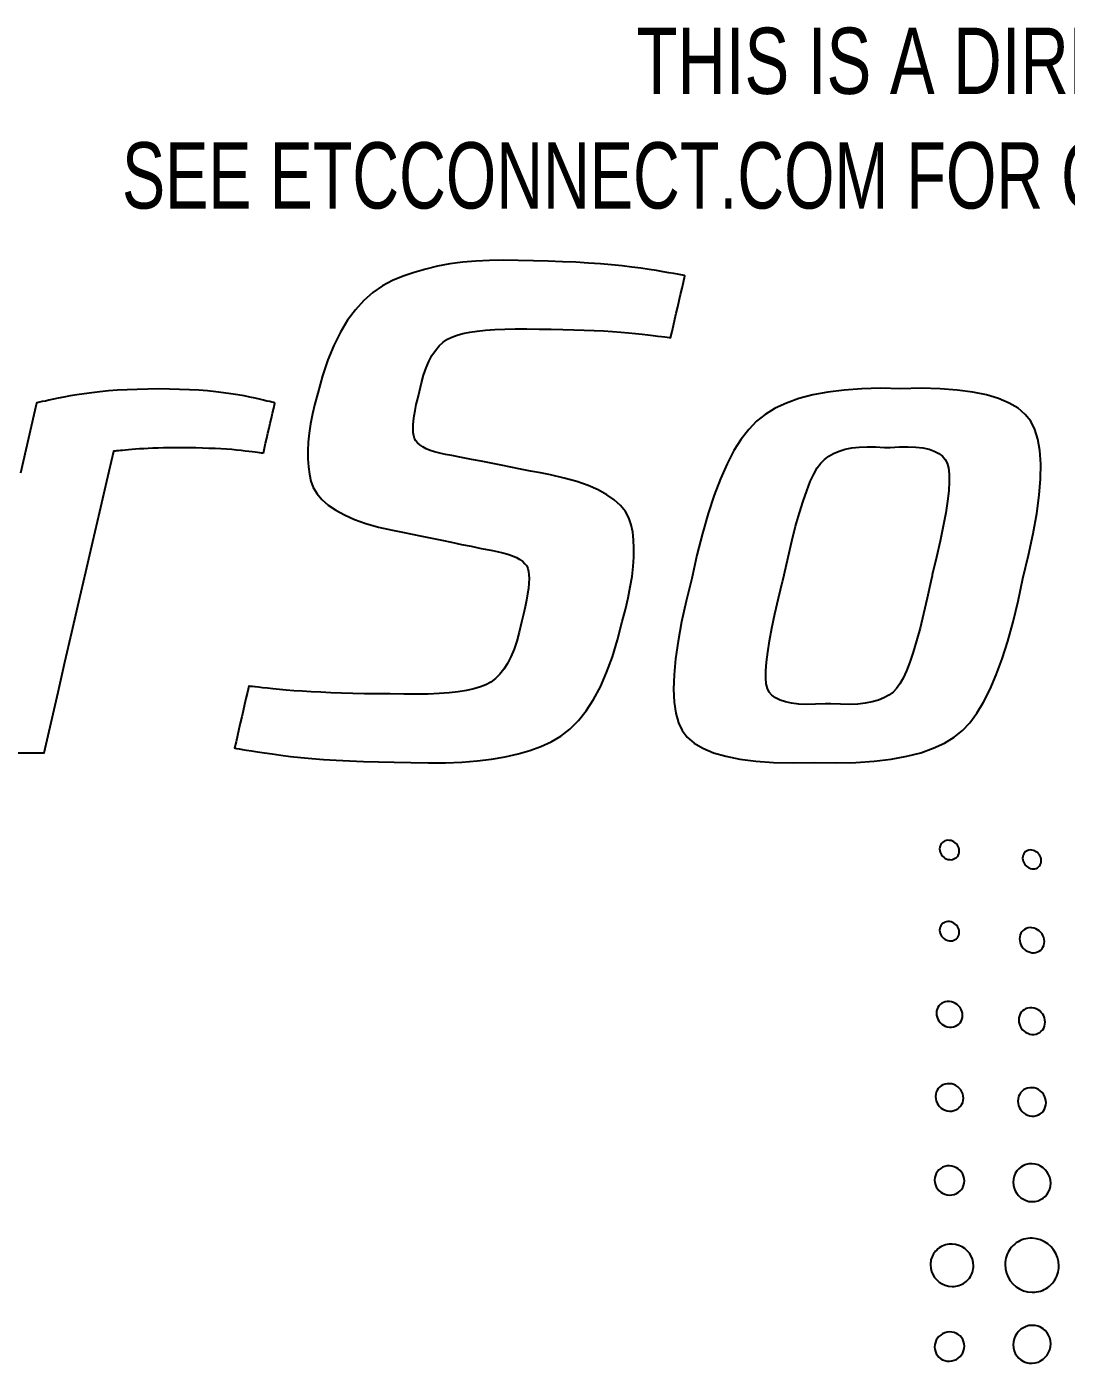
# Model space of a CAD drawing. Header units: inches. Extents: x 1.2 to 44.8, y 1.3 to 32.8.
# Drawn here: x 4.411 to 5.321, y 9.78 to 10.95 of the extents above; entities that cross this region are included whole.
import ezdxf

# ---------------------------------------------------------------- set-up
doc = ezdxf.new("R2010")
doc.units = ezdxf.units.IN
doc.header["$MEASUREMENT"] = 0
doc.layers.add('7412A1005 - CSPAR-XLR', color=7, linetype='Continuous')
doc.layers.add('LABEL', color=2, linetype='Continuous')
doc.styles.add('Arial', font='arial.ttf')

msp = doc.modelspace()

# ---------------------------------------------------------------- linework, layer by layer
at = {"layer": '7412A1005 - CSPAR-XLR', "color": 2}
for points in [[(5.2188, 10.2208), (5.2188, 10.2208), (5.2202, 10.2207), (5.2215, 10.2209), (5.2227, 10.2213), (5.2238, 10.2219), (5.2248, 10.2226), (5.2257, 10.2235), (5.2264, 10.2245), (5.2269, 10.2257), (5.2272, 10.2269), (5.2273, 10.2283), (5.2273, 10.2283), (5.2272, 10.2296), (5.2269, 10.231), (5.2264, 10.2322), (5.2257, 10.2334), (5.2248, 10.2345), (5.2238, 10.2354), (5.2227, 10.2363), (5.2215, 10.2369), (5.2202, 10.2374), (5.2188, 10.2376), (5.2188, 10.2376), (5.2174, 10.2377), (5.216, 10.2375), (5.2148, 10.2371), (5.2137, 10.2366), (5.2127, 10.2358), (5.2118, 10.235), (5.2111, 10.2339), (5.2106, 10.2328), (5.2102, 10.2315), (5.2101, 10.2301), (5.2101, 10.2301), (5.2102, 10.2288), (5.2106, 10.2274), (5.2111, 10.2262), (5.2118, 10.225), (5.2127, 10.2239), (5.2137, 10.223), (5.2148, 10.2221), (5.216, 10.2215), (5.2174, 10.221), (5.2188, 10.2208), (5.2188, 10.2208)], [(5.291, 10.2127), (5.291, 10.2127), (5.2923, 10.2127), (5.2936, 10.2128), (5.2947, 10.2131), (5.2958, 10.2137), (5.2968, 10.2144), (5.2976, 10.2152), (5.2982, 10.2162), (5.2987, 10.2173), (5.299, 10.2185), (5.2991, 10.2198), (5.2991, 10.2198), (5.299, 10.2212), (5.2987, 10.2225), (5.2982, 10.2237), (5.2976, 10.2249), (5.2968, 10.2259), (5.2958, 10.2269), (5.2947, 10.2277), (5.2936, 10.2284), (5.2923, 10.2288), (5.291, 10.2291), (5.291, 10.2291), (5.2897, 10.2292), (5.2884, 10.2291), (5.2873, 10.2287), (5.2862, 10.2282), (5.2852, 10.2275), (5.2844, 10.2267), (5.2838, 10.2257), (5.2833, 10.2246), (5.283, 10.2234), (5.2828, 10.222), (5.2828, 10.222), (5.283, 10.2207), (5.2833, 10.2194), (5.2838, 10.2182), (5.2844, 10.217), (5.2852, 10.2159), (5.2862, 10.215), (5.2873, 10.2142), (5.2884, 10.2135), (5.2897, 10.213), (5.291, 10.2127), (5.291, 10.2127)], [(5.2188, 10.1496), (5.2188, 10.1496), (5.2202, 10.1496), (5.2215, 10.1498), (5.2227, 10.1502), (5.2238, 10.1507), (5.2248, 10.1515), (5.2257, 10.1523), (5.2264, 10.1534), (5.2269, 10.1545), (5.2272, 10.1558), (5.2273, 10.1571), (5.2273, 10.1571), (5.2272, 10.1585), (5.2269, 10.1598), (5.2264, 10.1611), (5.2257, 10.1623), (5.2248, 10.1634), (5.2238, 10.1643), (5.2227, 10.1651), (5.2215, 10.1658), (5.2202, 10.1662), (5.2188, 10.1665), (5.2188, 10.1665), (5.2174, 10.1665), (5.216, 10.1664), (5.2148, 10.166), (5.2137, 10.1654), (5.2127, 10.1647), (5.2118, 10.1638), (5.2111, 10.1628), (5.2106, 10.1616), (5.2102, 10.1604), (5.2101, 10.159), (5.2101, 10.159), (5.2102, 10.1576), (5.2106, 10.1563), (5.2111, 10.155), (5.2118, 10.1538), (5.2127, 10.1528), (5.2137, 10.1518), (5.2148, 10.151), (5.216, 10.1504), (5.2174, 10.1499), (5.2188, 10.1496), (5.2188, 10.1496)], [(5.291, 10.1393), (5.291, 10.1393), (5.2928, 10.1392), (5.2944, 10.1395), (5.296, 10.1399), (5.2974, 10.1407), (5.2987, 10.1416), (5.2998, 10.1428), (5.3006, 10.1441), (5.3013, 10.1456), (5.3017, 10.1473), (5.3019, 10.149), (5.3019, 10.149), (5.3017, 10.1508), (5.3013, 10.1525), (5.3006, 10.1542), (5.2998, 10.1557), (5.2987, 10.1571), (5.2974, 10.1583), (5.296, 10.1593), (5.2944, 10.1602), (5.2928, 10.1608), (5.291, 10.1611), (5.291, 10.1611), (5.2893, 10.1612), (5.2876, 10.1609), (5.286, 10.1605), (5.2846, 10.1597), (5.2833, 10.1588), (5.2822, 10.1576), (5.2813, 10.1563), (5.2807, 10.1548), (5.2803, 10.1531), (5.2801, 10.1514), (5.2801, 10.1514), (5.2803, 10.1496), (5.2807, 10.1479), (5.2813, 10.1462), (5.2822, 10.1447), (5.2833, 10.1433), (5.2846, 10.1421), (5.286, 10.141), (5.2876, 10.1402), (5.2893, 10.1396), (5.291, 10.1393), (5.291, 10.1393)], [(5.2188, 10.0741), (5.2188, 10.0741), (5.2206, 10.0741), (5.2224, 10.0744), (5.224, 10.075), (5.2255, 10.0757), (5.2269, 10.0768), (5.228, 10.078), (5.2289, 10.0794), (5.2296, 10.0809), (5.2301, 10.0826), (5.2302, 10.0844), (5.2302, 10.0844), (5.2301, 10.0862), (5.2296, 10.088), (5.2289, 10.0897), (5.228, 10.0912), (5.2269, 10.0926), (5.2255, 10.0939), (5.224, 10.0949), (5.2224, 10.0957), (5.2206, 10.0963), (5.2188, 10.0966), (5.2188, 10.0966), (5.2169, 10.0966), (5.2151, 10.0963), (5.2135, 10.0958), (5.212, 10.095), (5.2106, 10.094), (5.2095, 10.0928), (5.2086, 10.0914), (5.2079, 10.0898), (5.2074, 10.0881), (5.2073, 10.0863), (5.2073, 10.0863), (5.2074, 10.0845), (5.2079, 10.0827), (5.2086, 10.081), (5.2095, 10.0795), (5.2106, 10.0781), (5.212, 10.0768), (5.2135, 10.0758), (5.2151, 10.075), (5.2169, 10.0744), (5.2188, 10.0741), (5.2188, 10.0741)], [(5.291, 10.0678), (5.291, 10.0678), (5.2929, 10.0678), (5.2947, 10.0681), (5.2963, 10.0687), (5.2979, 10.0695), (5.2992, 10.0705), (5.3004, 10.0718), (5.3013, 10.0733), (5.302, 10.0749), (5.3024, 10.0766), (5.3026, 10.0785), (5.3026, 10.0785), (5.3024, 10.0804), (5.302, 10.0822), (5.3013, 10.0839), (5.3004, 10.0856), (5.2992, 10.087), (5.2979, 10.0883), (5.2963, 10.0894), (5.2947, 10.0902), (5.2929, 10.0908), (5.291, 10.0911), (5.291, 10.0911), (5.2891, 10.0911), (5.2874, 10.0908), (5.2857, 10.0903), (5.2842, 10.0894), (5.2828, 10.0884), (5.2817, 10.0871), (5.2807, 10.0857), (5.28, 10.084), (5.2796, 10.0823), (5.2794, 10.0804), (5.2794, 10.0804), (5.2796, 10.0785), (5.28, 10.0767), (5.2807, 10.0749), (5.2817, 10.0733), (5.2828, 10.0719), (5.2842, 10.0706), (5.2857, 10.0695), (5.2874, 10.0687), (5.2891, 10.0681), (5.291, 10.0678), (5.291, 10.0678)], [(5.2188, 10.0007), (5.2188, 10.0007), (5.2208, 10.0007), (5.2226, 10.0011), (5.2244, 10.0017), (5.226, 10.0026), (5.2274, 10.0037), (5.2286, 10.005), (5.2296, 10.0066), (5.2304, 10.0082), (5.2308, 10.01), (5.231, 10.012), (5.231, 10.012), (5.2308, 10.0139), (5.2304, 10.0158), (5.2296, 10.0175), (5.2286, 10.0192), (5.2274, 10.0206), (5.226, 10.0219), (5.2244, 10.023), (5.2226, 10.0238), (5.2208, 10.0244), (5.2188, 10.0246), (5.2188, 10.0246), (5.2168, 10.0246), (5.2149, 10.0242), (5.2131, 10.0236), (5.2115, 10.0227), (5.2101, 10.0216), (5.2089, 10.0203), (5.2079, 10.0188), (5.2071, 10.0171), (5.2067, 10.0153), (5.2065, 10.0133), (5.2065, 10.0133), (5.2067, 10.0114), (5.2071, 10.0095), (5.2079, 10.0077), (5.2089, 10.0061), (5.2101, 10.0046), (5.2115, 10.0033), (5.2131, 10.0023), (5.2149, 10.0015), (5.2168, 10.0009), (5.2188, 10.0007), (5.2188, 10.0007)], [(5.291, 9.9963), (5.291, 9.9963), (5.293, 9.9963), (5.2949, 9.9967), (5.2967, 9.9974), (5.2983, 9.9983), (5.2998, 9.9995), (5.301, 10.0008), (5.302, 10.0024), (5.3027, 10.0041), (5.3032, 10.006), (5.3034, 10.008), (5.3034, 10.008), (5.3032, 10.01), (5.3027, 10.012), (5.302, 10.0138), (5.301, 10.0155), (5.2998, 10.017), (5.2983, 10.0183), (5.2967, 10.0194), (5.2949, 10.0203), (5.293, 10.0209), (5.291, 10.0211), (5.291, 10.0211), (5.289, 10.0211), (5.2871, 10.0207), (5.2853, 10.0201), (5.2837, 10.0192), (5.2823, 10.018), (5.281, 10.0166), (5.28, 10.015), (5.2793, 10.0133), (5.2788, 10.0114), (5.2786, 10.0094), (5.2786, 10.0094), (5.2788, 10.0073), (5.2793, 10.0054), (5.28, 10.0036), (5.281, 10.0019), (5.2823, 10.0004), (5.2837, 9.999), (5.2853, 9.9979), (5.2871, 9.9971), (5.289, 9.9965), (5.291, 9.9963), (5.291, 9.9963)], [(5.2188, 9.9271), (5.2188, 9.9271), (5.2209, 9.9273), (5.2229, 9.9277), (5.2248, 9.9284), (5.2265, 9.9294), (5.228, 9.9307), (5.2293, 9.9321), (5.2304, 9.9338), (5.2311, 9.9356), (5.2316, 9.9375), (5.2318, 9.9396), (5.2318, 9.9396), (5.2316, 9.9416), (5.2311, 9.9436), (5.2304, 9.9455), (5.2293, 9.9472), (5.228, 9.9487), (5.2265, 9.95), (5.2248, 9.9511), (5.2229, 9.9519), (5.2209, 9.9525), (5.2188, 9.9527), (5.2188, 9.9527), (5.2167, 9.9526), (5.2147, 9.9522), (5.2128, 9.9515), (5.2111, 9.9505), (5.2095, 9.9492), (5.2082, 9.9478), (5.2072, 9.9461), (5.2064, 9.9443), (5.2059, 9.9424), (5.2057, 9.9403), (5.2057, 9.9403), (5.2059, 9.9382), (5.2064, 9.9362), (5.2072, 9.9343), (5.2082, 9.9326), (5.2095, 9.9311), (5.2111, 9.9298), (5.2128, 9.9287), (5.2147, 9.9279), (5.2167, 9.9274), (5.2188, 9.9271), (5.2188, 9.9271)], [(5.2911, 9.9214), (5.2911, 9.9214), (5.2938, 9.9215), (5.2963, 9.9221), (5.2986, 9.9231), (5.3008, 9.9243), (5.3027, 9.926), (5.3043, 9.9278), (5.3056, 9.93), (5.3066, 9.9323), (5.3073, 9.9348), (5.3075, 9.9375), (5.3075, 9.9375), (5.3073, 9.9402), (5.3066, 9.9427), (5.3056, 9.9451), (5.3043, 9.9473), (5.3027, 9.9493), (5.3008, 9.951), (5.2986, 9.9524), (5.2963, 9.9535), (5.2938, 9.9542), (5.2911, 9.9545), (5.2911, 9.9545), (5.2884, 9.9544), (5.2859, 9.9539), (5.2835, 9.9529), (5.2813, 9.9516), (5.2794, 9.95), (5.2777, 9.9482), (5.2764, 9.946), (5.2754, 9.9437), (5.2747, 9.9411), (5.2745, 9.9384), (5.2745, 9.9384), (5.2747, 9.9357), (5.2754, 9.9331), (5.2764, 9.9307), (5.2777, 9.9285), (5.2794, 9.9265), (5.2813, 9.9248), (5.2835, 9.9234), (5.2859, 9.9223), (5.2884, 9.9216), (5.2911, 9.9214), (5.2911, 9.9214)], [(5.2912, 9.8893), (5.2912, 9.8893), (5.2893, 9.8893), (5.2875, 9.8891), (5.2857, 9.8888), (5.2839, 9.8884), (5.2822, 9.8878), (5.2805, 9.8871), (5.2789, 9.8862), (5.2773, 9.8853), (5.2759, 9.8841), (5.2745, 9.8829), (5.2745, 9.8829), (5.2732, 9.8816), (5.272, 9.8801), (5.271, 9.8786), (5.2701, 9.877), (5.2693, 9.8753), (5.2686, 9.8736), (5.2681, 9.8718), (5.2678, 9.87), (5.2675, 9.8681), (5.2675, 9.8662), (5.2675, 9.8662), (5.2678, 9.8624), (5.2687, 9.8587), (5.2701, 9.8553), (5.272, 9.8521), (5.2744, 9.8493), (5.2771, 9.8469), (5.2802, 9.8449), (5.2836, 9.8434), (5.2872, 9.8424), (5.2911, 9.842), (5.2911, 9.842), (5.2911, 9.842), (5.2912, 9.842), (5.2912, 9.842), (5.2913, 9.842), (5.2913, 9.842), (5.2914, 9.842), (5.2914, 9.842), (5.2915, 9.842), (5.2915, 9.842), (5.2916, 9.842), (5.2916, 9.842), (5.2934, 9.8421), (5.2951, 9.8423), (5.2969, 9.8426), (5.2986, 9.8431), (5.3002, 9.8437), (5.3018, 9.8444), (5.3034, 9.8452), (5.3049, 9.8462), (5.3063, 9.8473), (5.3076, 9.8485), (5.3076, 9.8485), (5.3089, 9.8499), (5.31, 9.8513), (5.3111, 9.8528), (5.312, 9.8544), (5.3127, 9.8561), (5.3134, 9.8578), (5.3139, 9.8595), (5.3142, 9.8614), (5.3144, 9.8632), (5.3145, 9.8651), (5.3145, 9.8651), (5.3142, 9.8689), (5.3133, 9.8725), (5.3119, 9.8759), (5.31, 9.8791), (5.3077, 9.8819), (5.305, 9.8843), (5.3019, 9.8863), (5.2986, 9.8879), (5.295, 9.8889), (5.2912, 9.8893), (5.2912, 9.8893)], [(5.2212, 9.8842), (5.2212, 9.8842), (5.2196, 9.8842), (5.2181, 9.8841), (5.2167, 9.8838), (5.2152, 9.8835), (5.2138, 9.883), (5.2125, 9.8824), (5.2112, 9.8817), (5.2099, 9.8809), (5.2087, 9.88), (5.2076, 9.879), (5.2076, 9.879), (5.2066, 9.878), (5.2057, 9.8768), (5.2049, 9.8756), (5.2041, 9.8744), (5.2035, 9.8731), (5.203, 9.8718), (5.2026, 9.8704), (5.2024, 9.869), (5.2022, 9.8675), (5.2021, 9.8661), (5.2021, 9.8661), (5.2024, 9.8631), (5.2031, 9.8602), (5.2042, 9.8575), (5.2058, 9.8551), (5.2077, 9.8529), (5.2099, 9.851), (5.2123, 9.8494), (5.215, 9.8482), (5.2179, 9.8474), (5.221, 9.8471), (5.221, 9.8471), (5.221, 9.8471), (5.2211, 9.8471), (5.2211, 9.8471), (5.2212, 9.8471), (5.2212, 9.8471), (5.2212, 9.8471), (5.2213, 9.8471), (5.2213, 9.8471), (5.2214, 9.8471), (5.2214, 9.8471), (5.2214, 9.8471), (5.2229, 9.8472), (5.2243, 9.8473), (5.2258, 9.8476), (5.2271, 9.848), (5.2285, 9.8485), (5.2298, 9.8491), (5.231, 9.8497), (5.2322, 9.8505), (5.2334, 9.8514), (5.2344, 9.8524), (5.2344, 9.8524), (5.2354, 9.8534), (5.2363, 9.8545), (5.2371, 9.8557), (5.2378, 9.857), (5.2385, 9.8582), (5.2389, 9.8596), (5.2393, 9.8609), (5.2396, 9.8624), (5.2398, 9.8638), (5.2398, 9.8652), (5.2398, 9.8652), (5.2396, 9.8682), (5.2389, 9.8711), (5.2378, 9.8737), (5.2362, 9.8762), (5.2344, 9.8784), (5.2322, 9.8803), (5.2298, 9.8819), (5.2271, 9.8831), (5.2242, 9.8839), (5.2212, 9.8842), (5.2212, 9.8842)], [(5.2188, 9.8073), (5.2188, 9.8073), (5.2167, 9.8071), (5.2147, 9.8065), (5.2128, 9.8057), (5.2111, 9.8046), (5.2095, 9.8033), (5.2082, 9.8018), (5.2072, 9.8001), (5.2064, 9.7982), (5.2059, 9.7962), (5.2057, 9.7941), (5.2057, 9.7941), (5.2059, 9.7921), (5.2064, 9.7901), (5.2072, 9.7883), (5.2082, 9.7866), (5.2095, 9.7852), (5.2111, 9.7839), (5.2128, 9.783), (5.2147, 9.7822), (5.2167, 9.7818), (5.2188, 9.7817), (5.2188, 9.7817), (5.2209, 9.7819), (5.2229, 9.7825), (5.2248, 9.7833), (5.2265, 9.7844), (5.228, 9.7857), (5.2293, 9.7873), (5.2304, 9.789), (5.2311, 9.7908), (5.2316, 9.7928), (5.2318, 9.7948), (5.2318, 9.7948), (5.2316, 9.7969), (5.2311, 9.7989), (5.2304, 9.8007), (5.2293, 9.8023), (5.228, 9.8038), (5.2265, 9.805), (5.2248, 9.806), (5.2229, 9.8067), (5.2209, 9.8072), (5.2188, 9.8073), (5.2188, 9.8073)], [(5.2911, 9.813), (5.2911, 9.813), (5.2884, 9.8128), (5.2859, 9.8121), (5.2835, 9.811), (5.2813, 9.8096), (5.2794, 9.8079), (5.2777, 9.8059), (5.2764, 9.8037), (5.2754, 9.8013), (5.2747, 9.7987), (5.2745, 9.796), (5.2745, 9.796), (5.2747, 9.7933), (5.2754, 9.7908), (5.2764, 9.7884), (5.2777, 9.7863), (5.2794, 9.7844), (5.2813, 9.7828), (5.2835, 9.7815), (5.2859, 9.7806), (5.2884, 9.78), (5.2911, 9.7799), (5.2911, 9.7799), (5.2938, 9.7802), (5.2963, 9.7809), (5.2986, 9.782), (5.3008, 9.7834), (5.3027, 9.7851), (5.3043, 9.7871), (5.3056, 9.7893), (5.3066, 9.7917), (5.3073, 9.7942), (5.3075, 9.7969), (5.3075, 9.7969), (5.3073, 9.7996), (5.3066, 9.8021), (5.3056, 9.8044), (5.3043, 9.8066), (5.3027, 9.8085), (5.3008, 9.8101), (5.2986, 9.8114), (5.2963, 9.8123), (5.2938, 9.8129), (5.2911, 9.813), (5.2911, 9.813)]]:
    msp.add_lwpolyline(points, dxfattribs=at)
at = {"layer": 'LABEL'}
for points in [[(4.9322, 10.4292), (4.935, 10.4398), (4.9374, 10.4498), (4.9393, 10.4595), (4.9408, 10.4686), (4.9418, 10.4773), (4.9424, 10.4855), (4.9425, 10.4933), (4.9422, 10.5006), (4.9414, 10.5075), (4.9402, 10.5139), (4.9381, 10.5198), (4.935, 10.5255), (4.9307, 10.5307), (4.9253, 10.5356), (4.9188, 10.5402), (4.9111, 10.5444), (4.9024, 10.5482), (4.8925, 10.5516), (4.8814, 10.5547), (4.8693, 10.5575), (4.8606, 10.5592), (4.852, 10.5609), (4.8433, 10.5626), (4.8347, 10.5643), (4.8261, 10.566), (4.8174, 10.5677), (4.8088, 10.5694), (4.8002, 10.5711), (4.7915, 10.5727), (4.7829, 10.5744), (4.7775, 10.5754), (4.7725, 10.5765), (4.768, 10.5777), (4.764, 10.579), (4.7605, 10.5804), (4.7575, 10.582), (4.755, 10.5837), (4.753, 10.5855), (4.7514, 10.5874), (4.7504, 10.5894), (4.7497, 10.5918), (4.7493, 10.5945), (4.7491, 10.5976), (4.7492, 10.6011), (4.7495, 10.6049), (4.75, 10.6092), (4.7508, 10.6139), (4.7519, 10.619), (4.7532, 10.6245), (4.7547, 10.6304), (4.7564, 10.638), (4.7583, 10.6449), (4.7605, 10.6512), (4.7629, 10.6569), (4.7656, 10.662), (4.7686, 10.6665), (4.7718, 10.6704), (4.7753, 10.6736), (4.7791, 10.6762), (4.7831, 10.6782), (4.7876, 10.6798), (4.7928, 10.6813), (4.7987, 10.6825), (4.8053, 10.6834), (4.8126, 10.6842), (4.8206, 10.6848), (4.8293, 10.6852), (4.8386, 10.6854), (4.8487, 10.6853), (4.8595, 10.6851), (4.8701, 10.685), (4.8802, 10.6848), (4.8898, 10.6846), (4.899, 10.6843), (4.9077, 10.6839), (4.9159, 10.6835), (4.9236, 10.683), (4.9309, 10.6825), (4.9376, 10.6819), (4.9439, 10.6813), (4.9496, 10.6807), (4.9548, 10.6801), (4.9593, 10.6796), (4.9633, 10.6791), (4.9667, 10.6787), (4.9694, 10.6784), (4.9716, 10.6781), (4.9732, 10.6778), (4.9742, 10.6777), (4.9746, 10.6775), (4.9759, 10.683), (4.9771, 10.6884), (4.9784, 10.6938), (4.9796, 10.6992), (4.9809, 10.7047), (4.9821, 10.7101), (4.9834, 10.7155), (4.9846, 10.7209), (4.9859, 10.7263), (4.9871, 10.7317), (4.9867, 10.732), (4.9854, 10.7323), (4.9835, 10.7327), (4.9807, 10.7332), (4.9773, 10.7338), (4.973, 10.7345), (4.9681, 10.7354), (4.9623, 10.7363), (4.9558, 10.7373), (4.9486, 10.7384), (4.9407, 10.7395), (4.9321, 10.7405), (4.9229, 10.7415), (4.9131, 10.7423), (4.9027, 10.743), (4.8916, 10.7436), (4.8799, 10.7441), (4.8675, 10.7446), (4.8546, 10.7449), (4.841, 10.7451), (4.8283, 10.7454), (4.8161, 10.7453), (4.8041, 10.7447), (4.7926, 10.7437), (4.7814, 10.7422), (4.7706, 10.7402), (4.7602, 10.7377), (4.7501, 10.7348), (4.7404, 10.7315), (4.7311, 10.7276), (4.7222, 10.723), (4.7138, 10.7172), (4.7059, 10.7102), (4.6986, 10.7021), (4.6918, 10.6929), (4.6855, 10.6824), (4.6798, 10.6708), (4.6746, 10.6581), (4.6699, 10.6442), (4.6658, 10.6291), (4.6632, 10.6198), (4.6611, 10.6109), (4.6594, 10.6023), (4.6581, 10.594), (4.6573, 10.5862), (4.6569, 10.5786), (4.657, 10.5715), (4.6574, 10.5647), (4.6583, 10.5582), (4.6597, 10.5521), (4.6617, 10.5464), (4.665, 10.541), (4.6693, 10.5359), (4.6748, 10.5311), (4.6814, 10.5266), (4.6891, 10.5225), (4.6979, 10.5186), (4.7078, 10.5151), (4.7189, 10.5119), (4.7311, 10.5091), (4.7397, 10.5073), (4.7483, 10.5055), (4.7569, 10.5038), (4.7655, 10.502), (4.7742, 10.5003), (4.7828, 10.4985), (4.7914, 10.4967), (4.8, 10.495), (4.8087, 10.4932), (4.8173, 10.4915), (4.8227, 10.4905), (4.8277, 10.4894), (4.8321, 10.4881), (4.8361, 10.4867), (4.8396, 10.4852), (4.8426, 10.4835), (4.8451, 10.4818), (4.8471, 10.4798), (4.8486, 10.4778), (4.8496, 10.4756), (4.8502, 10.4731), (4.8506, 10.4701), (4.8507, 10.4667), (4.8505, 10.4627), (4.8501, 10.4582), (4.8494, 10.4533), (4.8484, 10.4479), (4.8472, 10.4419), (4.8457, 10.4355), (4.8439, 10.4286), (4.842, 10.42), (4.8399, 10.4121), (4.8375, 10.4049), (4.8348, 10.3984), (4.8318, 10.3925), (4.8285, 10.3874), (4.825, 10.383), (4.8212, 10.3792), (4.8172, 10.3762), (4.8128, 10.3738), (4.808, 10.372), (4.8023, 10.3703), (4.7959, 10.3689), (4.7887, 10.3677), (4.7807, 10.3668), (4.772, 10.3661), (4.7624, 10.3657), (4.7521, 10.3655), (4.741, 10.3655), (4.7291, 10.3658), (4.7176, 10.3659), (4.7067, 10.366), (4.6963, 10.3662), (4.6864, 10.3665), (4.677, 10.3668), (4.6682, 10.3672), (4.6599, 10.3676), (4.6521, 10.3681), (4.6448, 10.3686), (4.6381, 10.3692), (4.632, 10.3698), (4.6264, 10.3703), (4.6216, 10.3708), (4.6173, 10.3712), (4.6137, 10.3716), (4.6108, 10.3719), (4.6085, 10.3722), (4.6068, 10.3724), (4.6057, 10.3725), (4.6053, 10.3727), (4.6041, 10.3672), (4.6028, 10.3618), (4.6016, 10.3564), (4.6003, 10.351), (4.5991, 10.3456), (4.5978, 10.3402), (4.5966, 10.3348), (4.5953, 10.3294), (4.5941, 10.324), (4.5928, 10.3186), (4.5933, 10.3184), (4.5946, 10.3181), (4.5967, 10.3177), (4.5996, 10.3172), (4.6032, 10.3166), (4.6077, 10.3159), (4.6129, 10.3151), (4.6189, 10.3142), (4.6257, 10.3133), (4.6333, 10.3122), (4.6417, 10.3111), (4.6507, 10.3101), (4.6604, 10.3092), (4.6707, 10.3084), (4.6817, 10.3078), (4.6934, 10.3072), (4.7058, 10.3067), (4.7189, 10.3063), (4.7326, 10.306), (4.747, 10.3057), (4.7627, 10.3054), (4.7776, 10.3055), (4.7917, 10.3061), (4.8051, 10.3071), (4.8178, 10.3087), (4.8298, 10.3108), (4.841, 10.3133), (4.8514, 10.3164), (4.8611, 10.3199), (4.8701, 10.3239), (4.8785, 10.3288), (4.8864, 10.335), (4.8938, 10.3424), (4.9007, 10.3511), (4.9072, 10.361), (4.9131, 10.3721), (4.9186, 10.3845), (4.9236, 10.3982), (4.9282, 10.4131), (4.9322, 10.4292)], [(4.618, 10.5766), (4.619, 10.5809), (4.62, 10.5853), (4.621, 10.5897), (4.622, 10.594), (4.623, 10.5984), (4.624, 10.6028), (4.625, 10.6071), (4.626, 10.6115), (4.6271, 10.6159), (4.6281, 10.6203), (4.6277, 10.6205), (4.6269, 10.6208), (4.6255, 10.6212), (4.6236, 10.6217), (4.6211, 10.6222), (4.6182, 10.6229), (4.6147, 10.6237), (4.6107, 10.6246), (4.6062, 10.6256), (4.6011, 10.6266), (4.5956, 10.6277), (4.5896, 10.6286), (4.5832, 10.6295), (4.5764, 10.6303), (4.5691, 10.631), (4.5614, 10.6316), (4.5532, 10.632), (4.5447, 10.6324), (4.5357, 10.6327), (4.5262, 10.6329), (4.5167, 10.6327), (4.5075, 10.6324), (4.4988, 10.632), (4.4904, 10.6316), (4.4824, 10.631), (4.4749, 10.6303), (4.4677, 10.6295), (4.461, 10.6286), (4.4547, 10.6277), (4.4487, 10.6266), (4.4433, 10.6256), (4.4384, 10.6246), (4.4341, 10.6237), (4.4303, 10.6229), (4.4271, 10.6222), (4.4244, 10.6217), (4.4223, 10.6212), (4.4208, 10.6208), (4.4198, 10.6205), (4.4194, 10.6203), (4.4124, 10.5897), (4.4053, 10.5591)], [(5.2831, 10.4669), (5.2881, 10.4873), (5.2921, 10.5063), (5.2952, 10.5237), (5.2973, 10.5397), (5.2985, 10.5542), (5.2987, 10.5673), (5.2979, 10.5788), (5.2962, 10.5889), (5.2935, 10.5974), (5.2899, 10.6045), (5.285, 10.6105), (5.2788, 10.6158), (5.271, 10.6204), (5.2618, 10.6243), (5.2512, 10.6275), (5.2391, 10.63), (5.2256, 10.6318), (5.2106, 10.6329), (5.1941, 10.6333), (5.1762, 10.633), (5.1585, 10.6333), (5.142, 10.6329), (5.1265, 10.6318), (5.1122, 10.63), (5.099, 10.6275), (5.087, 10.6243), (5.076, 10.6204), (5.0662, 10.6158), (5.0575, 10.6105), (5.0499, 10.6045), (5.0431, 10.5974), (5.0364, 10.5889), (5.0301, 10.5788), (5.024, 10.5673), (5.0182, 10.5542), (5.0127, 10.5397), (5.0074, 10.5237), (5.0024, 10.5063), (4.9977, 10.4873), (4.9932, 10.4669), (4.9883, 10.4471), (4.9842, 10.4288), (4.9811, 10.412), (4.9789, 10.3965), (4.9776, 10.3825), (4.9772, 10.3699), (4.9777, 10.3587), (4.9791, 10.3489), (4.9814, 10.3406), (4.9847, 10.3337), (4.9892, 10.3278), (4.9952, 10.3227), (5.0029, 10.3182), (5.0121, 10.3143), (5.0229, 10.3112), (5.0353, 10.3087), (5.0493, 10.307), (5.0648, 10.3059), (5.082, 10.3055), (5.1007, 10.3057), (5.1193, 10.3055), (5.1367, 10.3059), (5.1528, 10.307), (5.1677, 10.3087), (5.1813, 10.3112), (5.1936, 10.3143), (5.2046, 10.3182), (5.2144, 10.3227), (5.2229, 10.3278), (5.2301, 10.3337), (5.2366, 10.3406), (5.2428, 10.3489), (5.2487, 10.3587), (5.2544, 10.3699), (5.2598, 10.3825), (5.265, 10.3965), (5.2699, 10.412), (5.2746, 10.4288), (5.279, 10.4471), (5.2831, 10.4669)], [(4.3488, 10.3143), (4.4261, 10.3143), (4.4322, 10.3407), (4.4383, 10.3672), (4.4443, 10.3936), (4.4504, 10.42), (4.4565, 10.4464), (4.4626, 10.4728), (4.4687, 10.4992), (4.4748, 10.5256), (4.4809, 10.552), (4.487, 10.5784), (4.4872, 10.5785), (4.4877, 10.5786), (4.4885, 10.5787), (4.4897, 10.5788), (4.4911, 10.5789), (4.4928, 10.5791), (4.4948, 10.5793), (4.4972, 10.5795), (4.4998, 10.5798), (4.5028, 10.58), (4.506, 10.5803), (4.5095, 10.5805), (4.5132, 10.5807), (4.5172, 10.5809), (4.5213, 10.5811), (4.5258, 10.5812), (4.5305, 10.5814), (4.5354, 10.5815), (4.5406, 10.5815), (4.546, 10.5816), (4.5525, 10.5815), (4.5588, 10.5814), (4.5647, 10.5812), (4.5704, 10.581), (4.5758, 10.5808), (4.5809, 10.5805), (4.5857, 10.5802), (4.5903, 10.5799), (4.5945, 10.5795), (4.5985, 10.5791), (4.6021, 10.5787), (4.6054, 10.5783), (4.6083, 10.5779), (4.6108, 10.5776), (4.6129, 10.5774), (4.6147, 10.5771), (4.6161, 10.5769), (4.6171, 10.5768), (4.6177, 10.5767), (4.618, 10.5766)], [(5.2024, 10.4643), (5.1993, 10.4495), (5.1961, 10.4359), (5.193, 10.4235), (5.19, 10.4123), (5.187, 10.4023), (5.184, 10.3936), (5.1811, 10.386), (5.1782, 10.3796), (5.1753, 10.3745), (5.1725, 10.3705), (5.1694, 10.3674), (5.1657, 10.3646), (5.1614, 10.3623), (5.1566, 10.3603), (5.1511, 10.3588), (5.1451, 10.3577), (5.1385, 10.3569), (5.1312, 10.3566), (5.1234, 10.3567), (5.115, 10.3571), (5.1101, 10.3571), (5.1015, 10.3567), (5.0938, 10.3566), (5.0868, 10.3569), (5.0805, 10.3577), (5.0751, 10.3588), (5.0704, 10.3603), (5.0665, 10.3623), (5.0633, 10.3646), (5.061, 10.3674), (5.0594, 10.3705), (5.0584, 10.3745), (5.0579, 10.3796), (5.0579, 10.386), (5.0585, 10.3936), (5.0596, 10.4023), (5.0612, 10.4123), (5.0633, 10.4235), (5.0659, 10.4359), (5.0691, 10.4495), (5.0727, 10.4643), (5.0729, 10.4649), (5.073, 10.4654), (5.0731, 10.466), (5.0733, 10.4666), (5.0734, 10.4672), (5.0735, 10.4677), (5.0737, 10.4683), (5.0738, 10.4689), (5.0739, 10.4695), (5.0741, 10.47), (5.0775, 10.4854), (5.0808, 10.4996), (5.0841, 10.5125), (5.0874, 10.5242), (5.0906, 10.5346), (5.0938, 10.5437), (5.0969, 10.5516), (5.1, 10.5582), (5.103, 10.5636), (5.106, 10.5677), (5.1093, 10.571), (5.113, 10.5738), (5.1173, 10.5763), (5.1221, 10.5783), (5.1275, 10.5799), (5.1333, 10.5811), (5.1397, 10.5818), (5.1466, 10.5822), (5.154, 10.5821), (5.1619, 10.5816), (5.1669, 10.5816), (5.1751, 10.5821), (5.1826, 10.5822), (5.1894, 10.5818), (5.1955, 10.5811), (5.2009, 10.5799), (5.2055, 10.5783), (5.2094, 10.5763), (5.2126, 10.5738), (5.2151, 10.571), (5.2168, 10.5677), (5.218, 10.5636), (5.2185, 10.5582), (5.2186, 10.5516), (5.2181, 10.5437), (5.217, 10.5346), (5.2155, 10.5242), (5.2133, 10.5125), (5.2107, 10.4996), (5.2075, 10.4854), (5.2037, 10.47), (5.2036, 10.4695), (5.2035, 10.4689), (5.2033, 10.4683), (5.2032, 10.4677), (5.2031, 10.4672), (5.203, 10.4666), (5.2028, 10.466), (5.2027, 10.4654), (5.2026, 10.4649), (5.2024, 10.4643)]]:
    msp.add_lwpolyline(points, dxfattribs=at)

# ---------------------------------------------------------------- texts
at = {"layer": 'LABEL', "style": 'Arial'}
for s, width, p in [('THIS IS A DIRECTLY CONTROLLED LUMINAIRE.', 0.725, (4.9447, 10.891)), ('SEE ETCCONNECT.COM FOR COMPATIBLE EMERGENCY CONTROL EQUIPMENT.', 0.7, (4.4942, 10.7907))]:
    msp.add_text(s, height=0.058, dxfattribs=dict(at, width=width)).set_placement(p)

doc.saveas('drawing.dxf')
